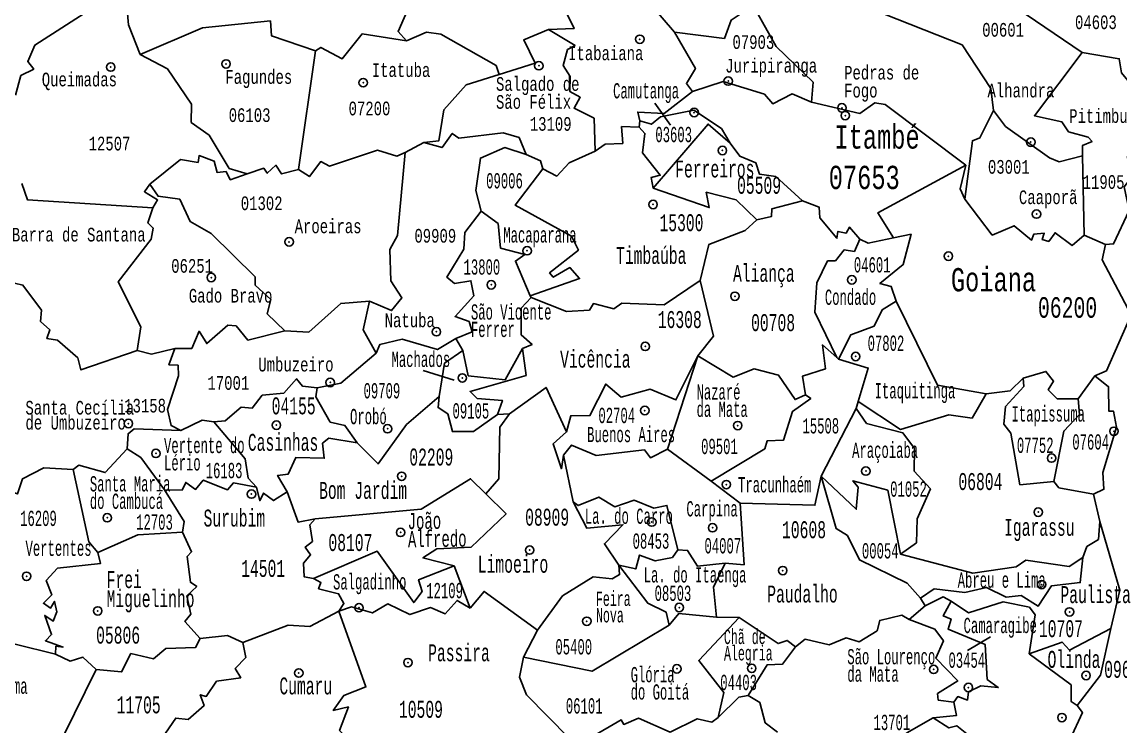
# Model space of a CAD drawing. Header units: millimetres. Extents: x 9851 to 10267, y 23387 to 23778.
# Drawn here: x 10230.82 to 10242.56, y 23644.17 to 23651.69 of the extents above; entities that cross this region are included whole.
import ezdxf
from ezdxf.enums import TextEntityAlignment as Align

# ---------------------------------------------------------------- set-up
doc = ezdxf.new("R2010")
doc.units = ezdxf.units.MM
doc.layers.add('3', color=7, linetype='Continuous')
doc.styles.add('MONOTXT', font='MONOTXT', dxfattribs={"height": 0.2})

# ---------------------------------------------------------------- blocks, each defined once
blk = doc.blocks.new('SEDE')
at = {"layer": '3', "color": 7, "linetype": 'Continuous'}
blk.add_circle((0, 0), 0.00451, dxfattribs=at)

msp = doc.modelspace()

# ---------------------------------------------------------------- linework, layer by layer
at = {"color": 7, "linetype": 'Continuous'}
for p, q in [((10233.778, 23650.113), (10233.96, 23651.383)), ((10237.754, 23650.588), (10237.586, 23650.823)), ((10237.42, 23650.569), (10237.427, 23650.636)), ((10235.118, 23650.404), (10234.916, 23650.297)), ((10242.178, 23649.414), (10242.161, 23650.262)), ((10242.408, 23649.313), (10242.178, 23649.414)), ((10236.265, 23648.748), (10236.256, 23648.763)), ((10235.461, 23648.309), (10235.534, 23648.181)), ((10237.722, 23647.126), (10238.046, 23648.121)), ((10239.553, 23648.088), (10239.533, 23648.106)), ((10235.11, 23647.967), (10235.441, 23647.863)), ((10242.114, 23647.664), (10242.292, 23647.91)), ((10239.742, 23647.558), (10239.367, 23646.836)), ((10239.762, 23647.635), (10239.742, 23647.558)), ((10235.904, 23647.497), (10236.035, 23647.501)), ((10238.189, 23646.782), (10237.722, 23647.126)), ((10236.714, 23646.561), (10236.612, 23647.06)), ((10238.189, 23646.782), (10238.499, 23646.548)), ((10242.347, 23646.352), (10242.28, 23646.643)), ((10235.612, 23645.425), (10235.443, 23645.878)), ((10240.477, 23645.45), (10240.307, 23645.304)), ((10240.429, 23645.531), (10240.477, 23645.45)), ((10238.49, 23645.327), (10238.246, 23645.33)), ((10236.183, 23644.902), (10236.332, 23645.191)), ((10240.932, 23644.973), (10241.178, 23645.119))]:
    msp.add_line(p, q, dxfattribs=at)
for points in [[(10234.932, 23651.491), (10234.841, 23651.59), (10235.216, 23652.445), (10235.489, 23652.79)], [(10241.457, 23652.537), (10241.592, 23652.382), (10241.512, 23652.154), (10241.588, 23651.92), (10241.559, 23651.772), (10242.157, 23651.364)], [(10230.752, 23650.909), (10230.807, 23651.118), (10230.945, 23651.188), (10230.882, 23651.271), (10230.957, 23651.444), (10231.922, 23652.068), (10231.958, 23651.66), (10232.083, 23651.344)], [(10236.513, 23652.055), (10236.724, 23651.622), (10236.452, 23651.611)], [(10237.796, 23651.584), (10237.533, 23651.89), (10237.275, 23651.921)], [(10238.561, 23652.011), (10238.48, 23651.962), (10238.544, 23651.805), (10238.402, 23651.712), (10238.331, 23651.516), (10237.796, 23651.584)], [(10239.262, 23650.836), (10239.28, 23651.047), (10238.886, 23651.429), (10238.561, 23652.011)], [(10239.907, 23651.83), (10240.873, 23651.447), (10241.18, 23650.979), (10241.209, 23650.744)], [(10232.083, 23651.344), (10232.751, 23651.631), (10233.478, 23651.704)], [(10233.96, 23651.383), (10233.489, 23651.542), (10233.478, 23651.704)], [(10234.932, 23651.491), (10234.457, 23651.564), (10234.243, 23651.297), (10234.015, 23651.42), (10233.96, 23651.383)], [(10235.922, 23651.132), (10235.891, 23651.226), (10235.3, 23651.56), (10235.147, 23651.582), (10234.932, 23651.491)], [(10236.452, 23651.611), (10236.186, 23651.502), (10236.307, 23651.252), (10235.922, 23651.132)], [(10236.949, 23650.309), (10236.938, 23650.662), (10236.724, 23650.77), (10236.79, 23650.887), (10236.679, 23650.947), (10236.683, 23651.108), (10236.606, 23651.228), (10236.652, 23651.396), (10236.734, 23651.441), (10236.452, 23651.611)], [(10237.989, 23650.948), (10237.925, 23651.034), (10238.022, 23651.194), (10237.796, 23651.584)], [(10233.229, 23650.07), (10233.037, 23650.127), (10232.821, 23650.481), (10232.628, 23650.619), (10232.633, 23650.812), (10232.377, 23651.19), (10232.083, 23651.344)], [(10242.161, 23650.262), (10242.159, 23650.37), (10242.263, 23650.415), (10242.22, 23650.462), (10242.012, 23650.517), (10241.94, 23650.624), (10241.647, 23650.69), (10242.157, 23651.364)], [(10242.157, 23651.364), (10242.554, 23651.299), (10242.576, 23651.148), (10242.732, 23650.962)], [(10235.922, 23651.132), (10235.569, 23651.021), (10235.332, 23650.752), (10235.279, 23650.422), (10235.118, 23650.404)], [(10237.989, 23650.948), (10238.319, 23651.054), (10238.76, 23650.92), (10238.848, 23650.818), (10239.056, 23650.923), (10239.262, 23650.836)], [(10237.427, 23650.636), (10237.405, 23650.729), (10237.686, 23650.714), (10237.989, 23650.948)], [(10242.732, 23650.962), (10242.641, 23650.243), (10242.719, 23650.076), (10242.606, 23649.93), (10242.658, 23649.678), (10242.494, 23649.319), (10242.408, 23649.313)], [(10237.427, 23650.636), (10237.551, 23650.598), (10237.649, 23650.679), (10238.006, 23650.75), (10238.302, 23650.552), (10238.392, 23650.395)], [(10239.262, 23650.836), (10239.78, 23650.713), (10239.941, 23650.828), (10240.05, 23650.809), (10240.912, 23650.162)], [(10241.209, 23650.744), (10241.063, 23650.455), (10240.983, 23650.423), (10240.902, 23649.797)], [(10242.161, 23650.262), (10241.912, 23650.197), (10241.809, 23650.238), (10241.339, 23650.573), (10241.209, 23650.744)], [(10235.118, 23650.404), (10235.312, 23650.349), (10235.421, 23650.5), (10235.49, 23650.451), (10235.967, 23650.505), (10236.135, 23650.458), (10236.21, 23650.275)], [(10236.949, 23650.309), (10237.057, 23650.386), (10237.244, 23650.394), (10237.232, 23650.573), (10237.42, 23650.569)], [(10237.569, 23649.914), (10237.549, 23650.03), (10237.646, 23650.053), (10237.454, 23650.293), (10237.481, 23650.5), (10237.42, 23650.569)], [(10238.392, 23650.395), (10238.156, 23650.601), (10237.569, 23649.914)], [(10238.392, 23650.395), (10238.495, 23650.259), (10238.668, 23650.186), (10238.706, 23650.065), (10238.88, 23650.039), (10239.167, 23649.781)], [(10233.229, 23650.07), (10233.047, 23650.005), (10233.003, 23650.093), (10232.908, 23650.082), (10232.876, 23650.204), (10232.714, 23650.263), (10232.703, 23650.19), (10232.515, 23650.22), (10232.187, 23649.959)], [(10234.916, 23650.297), (10234.83, 23650.259), (10234.622, 23650.32), (10234.11, 23650.152), (10234.015, 23650.2), (10233.893, 23650.039), (10233.778, 23650.113)], [(10234.916, 23650.297), (10234.837, 23649.41), (10234.752, 23649.258), (10234.763, 23648.924), (10234.882, 23648.744), (10234.772, 23648.607), (10234.536, 23648.708)], [(10235.732, 23649.669), (10235.675, 23649.891), (10235.722, 23650.236), (10235.983, 23650.349), (10236.21, 23650.275)], [(10236.388, 23650.123), (10236.366, 23650.207), (10236.21, 23650.275)], [(10236.388, 23650.123), (10236.541, 23650.045), (10236.673, 23650.186), (10236.949, 23650.309)], [(10233.778, 23650.113), (10233.596, 23650.067), (10233.535, 23650.16), (10233.442, 23650.074), (10233.405, 23650.129), (10233.229, 23650.07)], [(10240.912, 23650.162), (10239.972, 23649.651), (10240.138, 23649.386)], [(10240.912, 23650.162), (10240.853, 23649.908), (10240.902, 23649.797)], [(10236.388, 23650.123), (10236.095, 23649.733), (10236.698, 23649.402), (10236.771, 23649.254), (10236.462, 23649.01), (10236.501, 23648.963), (10236.679, 23649.066), (10236.782, 23648.949), (10236.256, 23648.763)], [(10230.817, 23649.964), (10230.878, 23649.791), (10232.218, 23649.706)], [(10232.187, 23649.959), (10232.13, 23649.877), (10232.27, 23649.79), (10232.218, 23649.706)], [(10232.187, 23649.959), (10232.275, 23649.829), (10232.507, 23649.796), (10232.617, 23649.558), (10232.843, 23649.431), (10233.312, 23648.969), (10233.315, 23648.88), (10233.481, 23648.726), (10233.442, 23648.57), (10233.632, 23648.39)], [(10238.678, 23649.578), (10238.458, 23649.79), (10238.138, 23649.871), (10238.169, 23649.708), (10237.569, 23649.914)], [(10240.902, 23649.797), (10241.196, 23649.414), (10241.429, 23649.514), (10241.615, 23649.359), (10241.642, 23649.424), (10241.752, 23649.434), (10241.731, 23649.366), (10241.8, 23649.346), (10241.868, 23649.438), (10242.051, 23649.304), (10242.178, 23649.414)], [(10232.05, 23648.181), (10232.09, 23648.434), (10231.849, 23648.914), (10232.203, 23649.369), (10232.224, 23649.489), (10232.165, 23649.543), (10232.218, 23649.706)], [(10238.678, 23649.578), (10238.835, 23649.612), (10238.84, 23649.695), (10239.167, 23649.781)], [(10239.167, 23649.781), (10239.346, 23649.712), (10239.351, 23649.598), (10239.535, 23649.38), (10239.545, 23649.453), (10239.632, 23649.434), (10239.668, 23649.499), (10239.778, 23649.369)], [(10235.461, 23648.309), (10235.633, 23648.38), (10235.601, 23648.489), (10235.452, 23648.544), (10235.652, 23648.765), (10235.62, 23648.925), (10235.446, 23648.897), (10235.364, 23648.963), (10235.546, 23649.264), (10235.557, 23649.44), (10235.732, 23649.669)], [(10236.256, 23648.763), (10236.097, 23649.135), (10236.197, 23649.205), (10235.938, 23649.275), (10235.912, 23649.537), (10235.732, 23649.669)], [(10238.072, 23648.928), (10238.166, 23649.313), (10238.554, 23649.463), (10238.678, 23649.578)], [(10239.533, 23648.106), (10239.297, 23648.589), (10239.32, 23648.904), (10239.434, 23649.138), (10239.518, 23649.138), (10239.611, 23649.255), (10239.721, 23649.238), (10239.778, 23649.369)], [(10240.138, 23649.386), (10239.87, 23649.328), (10239.778, 23649.369)], [(10240.168, 23648.706), (10240.114, 23648.865), (10239.994, 23648.896), (10240.242, 23649.098), (10240.327, 23649.423), (10240.138, 23649.386)], [(10242.408, 23649.313), (10242.372, 23649.148), (10242.682, 23648.561), (10242.416, 23647.962), (10242.292, 23647.91)], [(10230.741, 23648.899), (10230.83, 23648.88), (10231.029, 23648.612), (10231.019, 23648.49), (10231.118, 23648.401), (10231.086, 23648.307), (10231.201, 23648.289), (10231.418, 23648.1), (10231.451, 23647.973), (10232.05, 23648.181)], [(10238.072, 23648.928), (10237.686, 23648.668), (10237.235, 23648.685), (10237.15, 23648.625), (10236.93, 23648.682), (10236.887, 23648.61), (10236.644, 23648.595), (10236.265, 23648.748)], [(10238.046, 23648.121), (10238.215, 23648.332), (10238.072, 23648.928)], [(10236.265, 23648.748), (10236.158, 23648.633), (10236.159, 23648.347), (10236.275, 23648.244), (10236.172, 23648.2)], [(10234.536, 23648.708), (10234.228, 23648.684), (10233.886, 23648.377), (10233.632, 23648.39)], [(10234.608, 23648.153), (10234.468, 23648.4), (10234.536, 23648.708)], [(10239.553, 23648.088), (10239.683, 23648.348), (10239.932, 23648.44), (10240.018, 23648.616), (10240.168, 23648.706)], [(10240.168, 23648.706), (10240.61, 23647.808), (10241.131, 23647.715)], [(10233.632, 23648.39), (10233.236, 23648.29), (10233.11, 23648.445), (10233.022, 23648.452), (10232.795, 23648.254), (10232.714, 23648.385), (10232.636, 23648.201), (10232.453, 23648.202)], [(10234.608, 23648.153), (10234.647, 23648.244), (10234.886, 23648.301), (10235.263, 23648.19), (10235.461, 23648.309)], [(10232.453, 23648.202), (10232.206, 23648.142), (10232.05, 23648.181)], [(10232.453, 23648.202), (10232.392, 23648.028), (10232.489, 23648.022), (10232.493, 23647.909), (10232.375, 23647.55), (10232.414, 23647.377), (10232.52, 23647.326)], [(10234.608, 23648.153), (10234.23, 23647.829), (10233.976, 23647.78)], [(10235.281, 23647.687), (10235.339, 23648.044), (10235.534, 23648.181)], [(10235.534, 23648.181), (10235.592, 23647.91), (10235.986, 23647.867), (10236.172, 23648.2)], [(10236.172, 23648.2), (10236.21, 23647.913), (10235.611, 23647.743), (10235.688, 23647.665), (10235.958, 23647.646), (10235.904, 23647.497)], [(10239.2, 23647.706), (10239.165, 23647.905), (10239.414, 23647.985), (10239.379, 23648.239), (10239.533, 23648.106)], [(10238.046, 23648.121), (10237.812, 23647.651), (10237.536, 23647.765), (10237.229, 23647.682), (10237.063, 23647.821), (10236.893, 23647.484), (10236.689, 23647.483), (10236.644, 23647.312)], [(10238.046, 23648.121), (10238.425, 23647.895), (10238.648, 23647.984), (10238.91, 23647.916), (10239.087, 23647.655), (10239.2, 23647.706)], [(10239.762, 23647.635), (10239.869, 23647.992), (10239.553, 23648.088)], [(10241.525, 23647.883), (10241.77, 23647.957), (10241.851, 23647.851), (10241.794, 23647.759), (10241.889, 23647.664), (10242.114, 23647.664)], [(10242.292, 23647.91), (10242.439, 23647.792), (10242.444, 23647.53), (10242.494, 23647.531), (10242.525, 23647.36), (10242.379, 23646.877), (10242.39, 23646.697), (10242.28, 23646.643)], [(10233.976, 23647.78), (10233.818, 23647.799), (10233.755, 23647.878), (10233.619, 23647.723), (10233.39, 23647.701), (10233.283, 23647.565), (10233.165, 23647.573), (10232.994, 23647.428), (10232.872, 23647.416)], [(10241.525, 23647.883), (10241.388, 23647.749), (10241.131, 23647.715)], [(10241.854, 23646.781), (10241.492, 23646.745), (10241.393, 23647.295), (10241.32, 23647.392), (10241.339, 23647.581), (10241.532, 23647.794), (10241.525, 23647.883)], [(10234.406, 23647.191), (10234.273, 23647.379), (10234.117, 23647.414), (10233.962, 23647.686), (10233.976, 23647.78)], [(10234.406, 23647.191), (10234.628, 23646.967), (10234.932, 23647.389), (10235.281, 23647.687)], [(10235.904, 23647.497), (10235.649, 23647.313), (10235.423, 23647.313), (10235.373, 23647.501), (10235.269, 23647.569), (10235.281, 23647.687)], [(10236.644, 23647.312), (10236.425, 23647.786), (10236.035, 23647.501)], [(10239.2, 23647.706), (10239.255, 23647.665), (10239.058, 23647.528), (10238.964, 23647.222), (10238.79, 23647.215), (10238.765, 23647.129), (10238.189, 23646.782)], [(10241.131, 23647.715), (10240.98, 23647.457), (10240.732, 23647.491), (10240.214, 23647.336), (10239.762, 23647.635)], [(10239.742, 23647.558), (10239.851, 23647.398), (10240.24, 23647.299), (10240.363, 23647.132), (10240.361, 23646.89), (10240.535, 23646.701), (10240.391, 23646.379), (10240.387, 23646.125), (10240.213, 23646.002)], [(10242.114, 23647.664), (10242.127, 23647.497), (10241.96, 23647.318), (10241.854, 23646.781)], [(10236.035, 23647.501), (10235.93, 23647.361), (10235.918, 23646.808), (10235.78, 23646.648)], [(10232.52, 23647.326), (10232.021, 23647.344), (10231.954, 23647.289), (10231.944, 23647.129)], [(10232.872, 23647.416), (10232.748, 23647.434), (10232.52, 23647.326)], [(10233.328, 23646.717), (10233.24, 23646.814), (10233.207, 23647.021), (10232.872, 23647.416)], [(10233.655, 23646.669), (10233.553, 23646.845), (10233.667, 23646.859), (10233.75, 23647.036), (10234.052, 23647.028), (10234.034, 23647.188), (10234.102, 23647.242), (10234.406, 23647.191)], [(10236.612, 23647.06), (10236.589, 23646.916), (10236.499, 23647.181), (10236.644, 23647.312)], [(10231.944, 23647.129), (10231.711, 23646.875), (10231.427, 23646.953), (10231.369, 23646.908)], [(10231.944, 23647.129), (10232.092, 23647.035), (10232.344, 23646.69)], [(10237.722, 23647.126), (10237.542, 23647.031), (10237.477, 23647.117), (10236.959, 23647.059), (10236.696, 23647.169), (10236.612, 23647.06)], [(10231.369, 23646.908), (10231.052, 23646.925), (10230.825, 23646.809), (10230.773, 23646.647), (10230.56, 23646.716)], [(10231.369, 23646.908), (10231.534, 23646.136), (10231.632, 23646.022)], [(10232.344, 23646.69), (10232.532, 23646.687), (10232.571, 23646.77), (10232.676, 23646.695), (10232.759, 23646.795), (10233.018, 23646.691), (10233.081, 23646.764), (10233.328, 23646.717)], [(10233.955, 23646.379), (10235.089, 23646.482), (10235.617, 23646.808), (10235.78, 23646.648)], [(10238.499, 23646.548), (10239.3, 23646.525), (10239.367, 23646.836)], [(10240.213, 23646.002), (10240.079, 23646.685), (10239.703, 23646.786), (10239.762, 23646.717), (10239.742, 23646.483), (10239.367, 23646.836)], [(10239.367, 23646.836), (10239.526, 23646.276), (10239.649, 23646.201), (10239.775, 23645.941), (10240.285, 23645.694), (10240.429, 23645.531)], [(10242.28, 23646.643), (10241.908, 23646.712), (10241.854, 23646.781)], [(10232.344, 23646.69), (10232.553, 23646.353), (10232.536, 23646.238)], [(10233.328, 23646.717), (10233.363, 23646.574), (10233.403, 23646.655), (10233.508, 23646.575), (10233.655, 23646.669)], [(10233.955, 23646.379), (10233.772, 23646.345), (10233.655, 23646.669)], [(10235.78, 23646.648), (10235.997, 23646.435), (10235.625, 23646.079), (10235.255, 23646.058), (10235.107, 23645.963), (10235.443, 23645.878)], [(10237.835, 23646.049), (10237.716, 23646.523), (10237.575, 23646.494), (10237.366, 23646.579), (10237.161, 23646.509), (10236.987, 23646.612), (10236.767, 23646.521), (10236.714, 23646.561)], [(10237.204, 23645.884), (10237.048, 23646.114), (10237.247, 23646.317), (10236.859, 23646.282), (10236.714, 23646.561)], [(10238.341, 23645.906), (10238.541, 23645.889), (10238.499, 23646.548)], [(10233.936, 23645.744), (10233.838, 23645.759), (10233.83, 23645.907), (10233.907, 23645.997), (10233.849, 23646.078), (10233.928, 23646.139), (10233.897, 23646.315), (10233.955, 23646.379)], [(10242.164, 23645.966), (10242.206, 23646.083), (10242.333, 23646.16), (10242.347, 23646.352)], [(10242.347, 23646.352), (10242.559, 23645.619), (10242.462, 23645.208)], [(10231.632, 23646.022), (10232.058, 23646.208), (10232.536, 23646.238)], [(10232.536, 23646.238), (10232.634, 23646.029), (10232.587, 23645.977), (10232.621, 23645.702), (10232.688, 23645.656), (10232.583, 23645.556), (10232.627, 23645.36), (10232.563, 23645.284), (10232.724, 23645.101)], [(10235.443, 23645.878), (10235.061, 23645.729), (10235.098, 23645.603), (10235.01, 23645.484), (10234.619, 23646.034), (10233.936, 23645.744)], [(10237.835, 23646.049), (10237.776, 23645.966), (10237.591, 23645.931), (10237.424, 23645.992), (10237.383, 23645.844), (10237.204, 23645.884)], [(10238.341, 23645.906), (10238.045, 23645.873), (10237.938, 23646.042), (10237.835, 23646.049)], [(10231.632, 23646.022), (10231.658, 23645.901), (10231.2, 23645.853), (10231.08, 23645.722), (10231.138, 23645.568), (10231.049, 23645.477), (10231.124, 23645.424), (10231.168, 23645.497), (10231.194, 23645.386), (10231.152, 23645.286), (10231.063, 23645.347), (10231.137, 23645.142), (10231.07, 23645.077), (10231.26, 23645.01), (10231.183, 23645.018), (10231.177, 23644.935)], [(10242.164, 23645.966), (10242.019, 23645.87), (10241.553, 23645.939), (10241.452, 23645.868), (10240.987, 23645.798), (10240.213, 23646.002)], [(10240.429, 23645.531), (10240.573, 23645.633), (10240.904, 23645.594), (10241.134, 23645.647), (10241.345, 23645.541), (10241.506, 23645.561), (10241.687, 23645.448), (10241.828, 23645.663), (10242.137, 23645.698), (10242.164, 23645.966)], [(10236.332, 23645.191), (10236.599, 23645.556), (10236.929, 23645.761), (10237.132, 23645.74), (10237.211, 23645.785), (10237.204, 23645.884)], [(10237.204, 23645.884), (10237.511, 23645.478), (10237.707, 23645.384), (10237.742, 23645.242)], [(10238.246, 23645.33), (10238.216, 23645.649), (10238.341, 23645.906)], [(10233.936, 23645.744), (10234.016, 23645.7), (10233.991, 23645.632), (10234.205, 23645.579), (10234.262, 23645.476), (10234.208, 23645.392)], [(10235.612, 23645.425), (10235.762, 23645.604), (10236.332, 23645.191)], [(10234.208, 23645.392), (10234.345, 23645.439), (10234.567, 23645.375), (10234.731, 23645.471), (10234.968, 23645.356), (10235.19, 23645.431), (10235.345, 23645.364), (10235.472, 23645.508), (10235.612, 23645.425)], [(10240.755, 23645.501), (10240.669, 23645.546), (10240.477, 23645.45)], [(10240.785, 23644.421), (10240.827, 23644.48), (10240.93, 23644.443), (10240.942, 23644.53), (10241.074, 23644.596), (10241.259, 23644.577), (10241.141, 23644.664), (10241.119, 23645.037), (10240.723, 23645.199), (10240.755, 23645.309), (10240.672, 23645.342), (10240.755, 23645.501)], [(10241.589, 23644.936), (10241.653, 23645.354), (10241.593, 23645.435), (10241.314, 23645.492), (10240.942, 23645.376), (10240.755, 23645.501)], [(10233.18, 23645.058), (10233.665, 23645.243), (10233.899, 23645.228), (10234.208, 23645.392)], [(10234.208, 23645.392), (10234.497, 23644.584), (10234.261, 23644.493), (10234.148, 23644.332), (10234.31, 23644.369), (10234.216, 23644.117), (10234.443, 23643.885), (10234.455, 23643.761)], [(10237.742, 23645.242), (10237.844, 23645.367), (10238.246, 23645.33)], [(10238.49, 23645.327), (10238.057, 23644.864), (10238.326, 23644.522), (10238.266, 23644.256)], [(10239.092, 23645.013), (10239.004, 23645.081), (10238.906, 23645.046), (10238.49, 23645.327)], [(10240.307, 23645.304), (10240.23, 23645.35), (10239.993, 23645.294), (10239.966, 23645.184), (10239.773, 23645.067), (10239.632, 23645.108), (10239.451, 23645.034), (10239.195, 23645.094), (10239.092, 23645.013)], [(10237.742, 23645.242), (10236.917, 23644.75), (10236.183, 23644.902)], [(10240.307, 23645.304), (10240.583, 23645.201), (10240.673, 23645.077), (10240.592, 23644.889), (10240.827, 23644.647), (10240.609, 23644.512), (10240.619, 23644.442), (10240.785, 23644.421)], [(10232.724, 23645.101), (10232.677, 23645.005), (10232.359, 23644.994), (10232.227, 23644.883), (10231.984, 23644.939), (10231.885, 23644.744), (10231.614, 23644.768)], [(10233.18, 23645.058), (10233.019, 23645.133), (10232.724, 23645.101)], [(10242.462, 23645.208), (10242.02, 23644.977), (10241.942, 23645.063), (10241.589, 23644.936)], [(10242.102, 23644.386), (10242.354, 23644.708), (10242.462, 23645.208)], [(10231.177, 23644.935), (10230.747, 23645.039), (10230.646, 23645.013), (10230.631, 23644.935)], [(10232.452, 23643.738), (10232.378, 23643.812), (10232.411, 23643.987), (10232.353, 23644.088), (10232.465, 23644.25), (10232.596, 23644.234), (10232.767, 23644.384), (10232.726, 23644.499), (10232.79, 23644.482), (10232.901, 23644.643), (10233.16, 23644.681), (10233.1, 23644.779), (10233.215, 23644.899), (10233.18, 23645.058)], [(10239.092, 23645.013), (10238.954, 23644.828), (10238.789, 23644.821), (10238.586, 23644.491)], [(10231.177, 23644.935), (10231.335, 23644.86), (10231.472, 23644.902), (10231.614, 23644.768)], [(10236.183, 23644.902), (10236.14, 23644.689), (10236.216, 23644.497), (10236.67, 23644.034)], [(10241.589, 23644.936), (10242.038, 23644.605), (10242.041, 23644.426), (10242.102, 23644.386)], [(10231.929, 23642.817), (10231.638, 23642.98), (10231.098, 23643.01), (10230.914, 23643.351), (10231.614, 23644.768)], [(10238.266, 23644.256), (10238.485, 23644.473), (10238.586, 23644.491)], [(10238.586, 23644.491), (10238.709, 23644.416), (10238.769, 23644.2), (10238.9, 23644.1)], [(10240.785, 23644.421), (10240.812, 23644.276), (10240.564, 23644.254)], [(10241.634, 23643.171), (10242.16, 23644.311), (10242.102, 23644.386)], [(10236.67, 23644.034), (10236.903, 23644.041), (10237.228, 23644.231), (10237.255, 23644.182), (10237.413, 23644.25), (10237.753, 23644.1), (10238.041, 23644.243), (10238.196, 23644.207), (10238.266, 23644.256)], [(10240.176, 23643.917), (10240.283, 23644.092), (10240.564, 23644.254)], [(10240.564, 23644.254), (10240.732, 23644.145), (10240.816, 23644.169), (10241.031, 23643.997), (10241.111, 23643.641), (10241.303, 23643.42), (10241.593, 23643.354), (10241.634, 23643.171)]]:
    msp.add_lwpolyline(points, dxfattribs=at)
for p in [(10237.427, 23651.507), (10231.769, 23651.21), (10233.002, 23651.243), (10236.347, 23651.224), (10234.469, 23651.043), (10238.372, 23651.06), (10239.588, 23650.774), (10238.008, 23650.724), (10239.624, 23650.691), (10241.608, 23650.407), (10238.31, 23650.318), (10237.569, 23649.741), (10241.669, 23649.638), (10233.677, 23649.341), (10236.222, 23649.246), (10240.727, 23649.188), (10232.844, 23648.96), (10235.838, 23648.882), (10239.694, 23648.935), (10238.444, 23648.76), (10235.252, 23648.38), (10237.485, 23648.224), (10239.735, 23648.116), (10234.116, 23647.838), (10235.529, 23647.886), (10237.48, 23647.538), (10231.958, 23647.399), (10233.541, 23647.382), (10234.73, 23647.343), (10238.474, 23647.377), (10242.497, 23647.316), (10232.252, 23647.08), (10241.83, 23647.03), (10239.844, 23646.891), (10234.88, 23646.835), (10238.352, 23646.746), (10233.274, 23646.645), (10231.732, 23646.392), (10241.688, 23646.452), (10237.555, 23646.346), (10238.205, 23646.285), (10234.869, 23646.235), (10236.249, 23646.046), (10238.955, 23645.827), (10230.869, 23645.766), (10241.724, 23645.677), (10231.63, 23645.396), (10234.424, 23645.43), (10237.849, 23645.432), (10242.022, 23645.385), (10236.86, 23645.285), (10234.947, 23644.843), (10237.824, 23644.777), (10238.624, 23644.782), (10240.569, 23644.771), (10233.78, 23644.732), (10242.199, 23644.705), (10240.941, 23644.577), (10241.941, 23644.255)]:
    msp.add_point(p, dxfattribs=at)

# ---------------------------------------------------------------- block references
for p, xscale, yscale, zscale, rotation in [((10237.427, 23651.507), 9.999979555434535, 9.999979555434535, 10, 0.8487385820139124), ((10231.769, 23651.21), 10, 10, 10, 0.8711516907012916), ((10233.002, 23651.243), 9.999981809828126, 9.999981809828126, 10, 0.8674168496005134), ((10236.347, 23651.224), 10, 10, 10, 0.8591428175483875), ((10234.469, 23651.043), 9.999985337297673, 9.999985337297673, 10, 0.8687507222701532), ((10238.372, 23651.06), 10, 10, 10, 0.8578089443499826), ((10238.008, 23650.724), 9.999982514888451, 9.999982514888451, 10, 0.867683624209713), ((10239.588, 23650.774), 10.00001361458051, 10.00001361458051, 10, 0.8618105611497124), ((10239.624, 23650.691), 10.00001922468608, 10.00001922468608, 10, 0.8639447533407246), ((10241.608, 23650.407), 9.999977584018799, 9.999977584018799, 10, 0.8658162011558524), ((10238.31, 23650.318), 10, 10, 10, 0.877554258202719), ((10237.569, 23649.741), 10, 10, 10, 0.8946318297206035), ((10241.669, 23649.638), 9.999985126961429, 9.999985126961429, 10, 0.8860951067804514), ((10233.677, 23649.341), 10.00001537543669, 10.00001537543669, 10, 0.9141103361094695), ((10236.222, 23649.246), 9.999999999999998, 9.999999999999998, 9.999999999999998, 0.9109090890312018), ((10240.727, 23649.188), 9.999978501584234, 9.999978501584234, 10, 0.9007717691889233), ((10232.844, 23648.96), 10, 10, 10, 0.9255857343557002), ((10239.694, 23648.935), 10, 10, 10, 0.9103755472979822), ((10235.838, 23648.882), 9.999988203833325, 9.999988203833325, 10, 0.9210506406225656), ((10238.444, 23648.76), 9.99997998304619, 9.99997998304619, 10, 0.9181161620530657), ((10235.252, 23648.38), 9.99998162074228, 9.99998162074228, 10, 0.9351937785406224), ((10237.485, 23648.224), 9.999979341628702, 9.999979341628702, 10, 0.9343934693528616), ((10239.735, 23648.116), 10.00001831872537, 10.00001831872537, 10, 0.9317214309341275), ((10235.529, 23647.886), 10.00001604157172, 10.00001604157172, 10, 0.9471983723875871), ((10234.116, 23647.838), 9.999981826091243, 9.999981826091243, 10, 0.9514710828578817), ((10237.48, 23647.538), 9.999984146837827, 9.999984146837827, 10, 0.952271387917405), ((10231.958, 23647.399), 9.999978908812823, 9.999978908812823, 10, 0.966414549075407), ((10233.541, 23647.382), 10.00001840860586, 10.00001840860586, 10, 0.9640091525990142), ((10234.73, 23647.343), 10.00001449408706, 10.00001449408706, 10, 0.962675319760408), ((10238.474, 23647.377), 9.999989569500542, 9.999989569500542, 10, 0.9541387649439043), ((10242.497, 23647.316), 10.00001296416628, 10.00001296416628, 10, 0.9461313007312864), ((10232.252, 23647.08), 10, 10, 10, 0.9738840177994709), ((10241.83, 23647.03), 10, 10, 10, 0.9554726044361967), ((10234.88, 23646.835), 10, 10, 10, 0.9754846139417818), ((10239.844, 23646.891), 10.00001762526854, 10.00001762526854, 10, 0.9637423861148449), ((10238.352, 23646.746), 10, 10, 10, 0.9709495875920984), ((10233.274, 23646.645), 9.999981460930039, 9.999981460930039, 10, 0.9829586194604553), ((10231.732, 23646.392), 10, 10, 10, 0.9917618725252945), ((10237.555, 23646.346), 9.999980662194078, 9.999980662194078, 10, 0.9826918534894141), ((10241.688, 23646.452), 10, 10, 10, 0.9712163541853199), ((10234.869, 23646.235), 10, 10, 10, 0.9906948140336059), ((10238.205, 23646.285), 9.999982259882788, 9.999982259882788, 10, 0.9832253853888749), ((10236.249, 23646.046), 10.00001197352863, 10.00001197352863, 10, 0.993095694672267), ((10230.869, 23645.766), 10.0000125898989, 10.0000125898989, 10, 1.008572648803459), ((10238.955, 23645.827), 10.00001358812592, 10.00001358812592, 10, 0.993629223229716), ((10241.724, 23645.677), 10, 10, 10, 0.9917618725252945), ((10234.424, 23645.43), 10.00002244140973, 10.00002244140973, 10, 1.011773802209534), ((10237.849, 23645.432), 10, 10, 10, 1.00590501615382), ((10231.63, 23645.396), 10, 10, 10, 1.016580254030361), ((10236.86, 23645.285), 10.00002161925824, 10.00002161925824, 10, 1.011507039666701), ((10242.022, 23645.385), 9.999982410912931, 9.999982410912931, 10, 0.9987023862466491), ((10234.947, 23644.843), 10.0000189332521, 10.0000189332521, 10, 1.025650169491492), ((10233.78, 23644.732), 9.999986576004604, 9.999986576004604, 10, 1.030189904901628), ((10237.824, 23644.777), 10, 10, 10, 1.022715790681249), ((10238.624, 23644.782), 10, 10, 10, 1.021381980356461), ((10240.569, 23644.771), 10, 10, 10, 1.01791406833414), ((10242.199, 23644.705), 10, 10, 10, 1.016580254030361), ((10240.941, 23644.577), 10, 10, 10, 1.022449028704934), ((10241.941, 23644.255), 9.999982392589818, 9.999982392589818, 10, 1.028856094595562)]:
    msp.add_blockref('SEDE', p, dxfattribs=dict(at, xscale=xscale, yscale=yscale, zscale=zscale, rotation=rotation))

# ---------------------------------------------------------------- texts
at = {"color": 7, "linetype": 'Continuous', "style": 'MONOTXT'}
for s, height, rotation, width, p in [('00601', 0.1463, 360, 0.705875, (10241.312, 23651.608)), ('04603', 0.1462, 360, 0.705882, (10242.304, 23651.689)), ('07903', 0.1463, 0, 0.70588, (10238.641, 23651.477)), ('06103', 0.1463, 360, 0.705879, (10233.254, 23650.696)), ('07200', 0.1463, 0, 0.705873, (10234.536, 23650.767)), ('13109', 0.1463, 360, 0.705885, (10236.474, 23650.602)), ('12507', 0.1463, 360, 0.705896, (10231.756, 23650.392)), ('Ferreiros', 0.1812, 0, 0.599994, (10238.229, 23650.128)), ('07653', 0.2487, 0, 0.705879, (10239.827, 23650.03)), ('03001', 0.1463, 0, 0.705875, (10241.373, 23650.143)), ('05509', 0.1812, 0, 0.600006, (10238.702, 23649.946)), ('11905', 0.1463, 0, 0.705867, (10242.386, 23649.981)), ('01302', 0.1463, 360, 0.705883, (10233.383, 23649.754)), ('15300', 0.1812, 0, 0.599997, (10237.872, 23649.546)), ('09909', 0.1463, 360, 0.705887, (10235.24, 23649.406)), ('Timba%%250ba', 0.18121, 0, 0.599997, (10237.549, 23649.204)), ('Alian%%231a', 0.18122, 0, 0.599991, (10238.753, 23648.984)), ('06200', 0.2195, 360, 0.666675, (10242.001, 23648.64)), ('16308', 0.1812, 360, 0.600003, (10237.854, 23648.511)), ('00708', 0.1812, 0, 0.600003, (10238.852, 23648.478)), ('Vic%%234ncia', 0.18126, 360, 0.599994, (10236.951, 23648.095)), ('17001', 0.1464, 360, 0.705879, (10233.027, 23647.833)), ('04155', 0.1813, 0, 0.599997, (10233.725, 23647.588)), ('Casinhas', 0.1813, 360, 0.600003, (10233.612, 23647.206)), ('07604', 0.1632, 360, 0.555563, (10242.248, 23647.202)), ('02209', 0.1813, 0, 0.6, (10235.197, 23647.041)), ('06804', 0.1813, 360, 0.599994, (10241.069, 23646.779)), ('Surubim', 0.1813, 360, 0.6, (10233.091, 23646.396)), ('08909', 0.1813, 0, 0.6, (10236.436, 23646.398)), ('10608', 0.1813, 0, 0.599997, (10239.183, 23646.264)), ('Igarassu', 0.1813, 0, 0.599997, (10241.699, 23646.261)), ('08107', 0.1813, 360, 0.600009, (10234.332, 23646.127)), ('14501', 0.1814, 360, 0.599994, (10233.399, 23645.85)), ('Limoeiro', 0.1814, 360, 0.600003, (10236.071, 23645.903)), ('Paudalho', 0.1814, 360, 0.599997, (10239.166, 23645.584)), ('Paulista', 0.1814, 0, 0.599997, (10242.301, 23645.578)), ('05806', 0.1814, 360, 0.6, (10231.848, 23645.137)), ('10707', 0.1814, 360, 0.600003, (10241.93, 23645.206)), ('Olinda', 0.1814, 0, 0.600003, (10242.07, 23644.885)), ('09600', 0.1814, 0, 0.6, (10242.628, 23644.771)), ('Cumaru', 0.1814, 0.0001, 0.600003, (10233.855, 23644.594)), ('10509', 0.1814, 0.0001, 0.599997, (10235.086, 23644.344))]:
    msp.add_text(s, height=height, rotation=rotation, dxfattribs=dict(at, width=width)).set_placement(p, align=Align.MIDDLE)
for s, rotation, width, p in [('Itabaiana', 0, 0.705886, (10237.465, 23651.43)), ('Queimadas', 360, 0.70587, (10231.836, 23651.15)), ('Fagundes', 360, 0.705883, (10233.71, 23651.177)), ('Alhandra', 0, 0.705889, (10241.86, 23651.032))]:
    msp.add_text(s, height=0.1463, rotation=rotation, dxfattribs=dict(at, width=width)).set_placement(p, align=Align.TOP_RIGHT)
for s, height, rotation, width, p in [('Itatuba', 0.1463, 360, 0.70587, (10234.561, 23651.104)), ('Juripiranga', 0.14627, 0, 0.705883, (10238.34, 23651.151)), ('Pedras de ', 0.146, 359.9932, 0.705896, (10239.612, 23651.077)), ('Fogo', 0.146, 359.9932, 0.705896, (10239.612, 23650.885)), ('Itamb%%233', 0.2487, 360, 0.705878, (10239.508, 23650.338)), ('Aroeiras', 0.1463, 360, 0.705868, (10233.736, 23649.434)), ('06251', 0.1459, 360, 0.70801, (10232.416, 23649.011)), ('13158', 0.1459, 360, 0.708015, (10231.913, 23647.517))]:
    msp.add_text(s, height=height, rotation=rotation, dxfattribs=dict(at, width=width)).set_placement(p)
for s, height, rotation, width, p in [('Salgado de ', 0.14614, 359.9911, 0.705885, (10235.889, 23651.102)), ('Camutanga', 0.163, 0, 0.555554, (10237.141, 23651.038)), ('S%%227o F%%233lix', 0.14614, 359.9911, 0.705885, (10235.889, 23650.91)), ('03603', 0.163, 0, 0.55554, (10237.593, 23650.57)), ('Barra de Santana', 0.14587, 360, 0.708015, (10230.712, 23649.491)), ('Macaparana', 0.1631, 360, 0.555544, (10235.967, 23649.497)), ('13800', 0.1631, 360, 0.555557, (10235.542, 23649.154)), ('04601', 0.1631, 360, 0.555557, (10239.716, 23649.177)), ('Goiana', 0.2488, 360, 0.705874, (10240.753, 23649.061)), ('Gado Bravo', 0.1459, 360, 0.708003, (10232.604, 23648.838)), ('Condado', 0.1631, 360, 0.555554, (10239.406, 23648.831)), ('S%%227o Vicente ', 0.16282, 359.9896, 0.555556, (10235.621, 23648.673)), ('Ferrer', 0.1628, 359.9896, 0.555556, (10235.621, 23648.487)), ('07802', 0.1631, 360, 0.555556, (10239.863, 23648.339)), ('Machados', 0.1631, 0, 0.555544, (10234.772, 23648.167)), ('09709', 0.1631, 0, 0.555557, (10234.473, 23647.831)), ('Nazar%%233 ', 0.16264, 359.9818, 0.555567, (10238.034, 23647.818)), ('Itaquitinga', 0.16314, 0, 0.555557, (10239.938, 23647.831)), ('Santa Cec%%237lia', 0.14594, 360, 0.708007, (10230.857, 23647.641)), ('Orob%%243', 0.1632, 0, 0.555554, (10234.328, 23647.555)), ('09105', 0.1632, 0, 0.555563, (10235.424, 23647.616)), ('02704', 0.1632, 0, 0.555554, (10236.984, 23647.567)), ('da Mata', 0.1626, 359.9818, 0.555567, (10238.034, 23647.633)), ('Itapissuma', 0.1632, 0, 0.555563, (10241.402, 23647.583)), ('de Umbuzeiro', 0.14594, 360, 0.708007, (10230.857, 23647.481)), ('15508', 0.1632, 0.0001, 0.555561, (10239.166, 23647.456)), ('Buenos Aires', 0.16316, 0, 0.555542, (10236.863, 23647.363)), ('Vertente do', 0.16287, 359.9891, 0.555556, (10232.339, 23647.246)), ('09501', 0.1632, 360, 0.55555, (10238.082, 23647.236)), ('Ara%%231oiaba', 0.16317, 0, 0.555557, (10239.697, 23647.195)), ('07752', 0.1632, 0, 0.55555, (10241.459, 23647.248)), ('L%%233rio', 0.1629, 359.9891, 0.555556, (10232.339, 23647.06)), ('16183', 0.1632, 360, 0.555563, (10232.785, 23646.978)), ('Santa Maria ', 0.16292, 359.9905, 0.555548, (10231.546, 23646.836)), ('Bom Jardim', 0.1813, 0, 0.599994, (10233.997, 23646.775)), ('Tracunha%%233m', 0.16318, 0, 0.555544, (10238.477, 23646.826)), ('01052', 0.1632, 0, 0.555561, (10240.104, 23646.78)), ('do Cambuc%%225 ', 0.16292, 359.9905, 0.555548, (10231.546, 23646.65)), ('La. do Carro', 0.1632, 360, 0.555548, (10236.839, 23646.49)), ('Carpina', 0.1632, 0, 0.55555, (10237.925, 23646.569)), ('16209', 0.1632, 360, 0.555565, (10230.8, 23646.467)), ('12703', 0.1632, 0, 0.555556, (10232.041, 23646.427)), ('Jo%%227o ', 0.1725, 0.7332, 0.59999, (10234.943, 23646.442)), ('Alfredo', 0.1725, 0.7332, 0.59999, (10234.946, 23646.248)), ('Vertentes', 0.1632, 0, 0.555552, (10230.858, 23646.147)), ('08453', 0.1632, 360, 0.555554, (10237.35, 23646.224)), ('04007', 0.1632, 0, 0.555561, (10238.118, 23646.174)), ('00054', 0.1632, 360, 0.555546, (10239.802, 23646.12)), ('Frei ', 0.181, 359.9895, 0.6, (10231.726, 23645.821)), ('Salgadinho', 0.1632, 360, 0.555556, (10234.146, 23645.788)), ('La. do Itaenga', 0.16322, 0, 0.555557, (10237.468, 23645.863)), ('Abreu e Lima', 0.16322, 360, 0.555548, (10240.826, 23645.807)), ('12109', 0.1632, 360, 0.555546, (10235.143, 23645.695)), ('Miguelinho', 0.181, 359.9895, 0.6, (10231.725, 23645.617)), ('Feira ', 0.1547, 0.135, 0.555556, (10236.957, 23645.603)), ('08503', 0.1632, 360, 0.555546, (10237.585, 23645.666)), ('Nova', 0.1547, 0.135, 0.555556, (10236.958, 23645.427)), ('Camaragibe', 0.1632, 0, 0.55555, (10240.889, 23645.322)), ('Ch%%227 de ', 0.15459, 0.1374, 0.55556, (10238.326, 23645.196)), ('05400', 0.1633, 360, 0.555556, (10236.524, 23645.094)), ('Alegria', 0.1546, 0.1374, 0.55556, (10238.327, 23645.02)), ('S%%227o Louren%%231o ', 0.16299, 359.9909, 0.55555, (10239.646, 23644.988)), ('03454', 0.1633, 359.9999, 0.555554, (10240.727, 23644.951)), ('Gl%%243ria ', 0.16277, 359.9817, 0.555548, (10237.329, 23644.796)), ('da Mata', 0.163, 359.9909, 0.55555, (10239.646, 23644.802)), ('Toritama', 0.1633, 0, 0.555557, (10230.252, 23644.673)), ('do Goit%%225', 0.16277, 359.9817, 0.555548, (10237.329, 23644.611)), ('04403', 0.1633, 360, 0.55555, (10238.287, 23644.713)), ('11705', 0.1814, 360, 0.6, (10231.832, 23644.482)), ('06101', 0.1633, 0, 0.555556, (10236.636, 23644.462)), ('13701', 0.1633, 0, 0.555544, (10239.926, 23644.285))]:
    msp.add_text(s, height=height, rotation=rotation, dxfattribs=dict(at, width=width)).set_placement(p, align=Align.TOP_LEFT)
for s, height, rotation, width, p in [('Pitimbu', 0.1463, 360, 0.705879, (10242.644, 23650.613)), ('Natuba', 0.1464, 360, 0.705878, (10235.235, 23648.429)), ('Umbuzeiro', 0.1464, 0, 0.705873, (10234.152, 23647.956))]:
    msp.add_text(s, height=height, rotation=rotation, dxfattribs=dict(at, width=width)).set_placement(p, align=Align.RIGHT)
at = {"color": 7, "linetype": 'Continuous', "style": 'MONOTXT', "width": 0.555552}
msp.add_text('09006', height=0.1631, dxfattribs=at).set_placement((10235.784, 23650.076), align=Align.TOP_LEFT)
at = {"color": 7, "linetype": 'Continuous', "style": 'MONOTXT', "width": 0.705878}
msp.add_text('Caapor%%227', height=0.14631, dxfattribs=at).set_placement((10241.481, 23649.745))
at = {"color": 7, "linetype": 'Continuous', "style": 'MONOTXT', "width": 0.600003}
msp.add_text('Passira', height=0.1814, dxfattribs=at).set_placement((10235.493, 23644.956), align=Align.MIDDLE)

doc.saveas('drawing.dxf')
